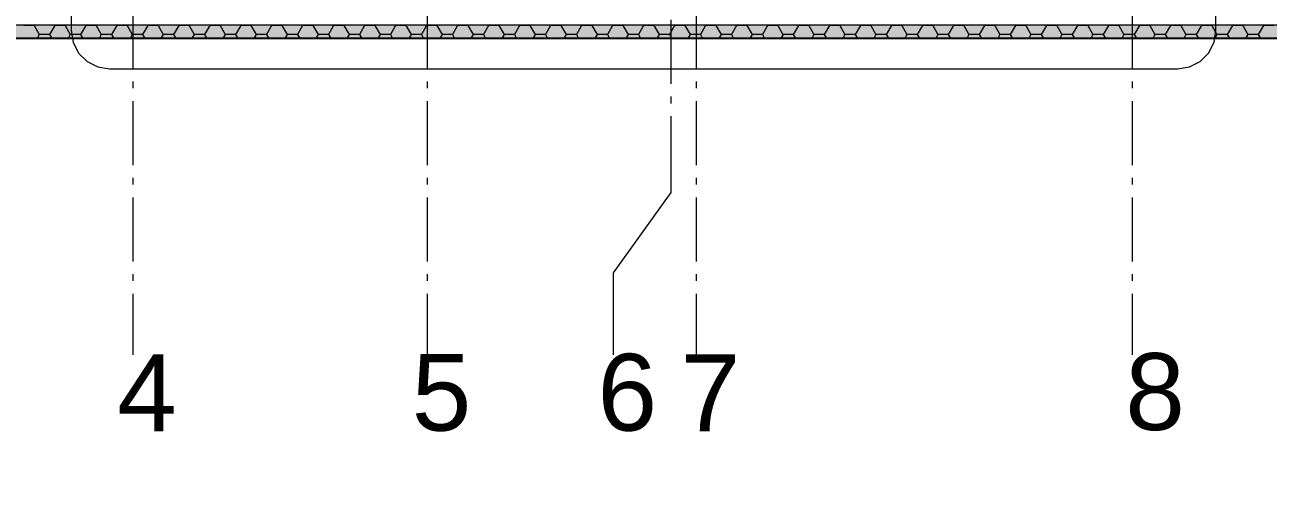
# Model space of a CAD drawing. Header units: millimetres. Extents: x -81576 to 1046824, y -248937 to 691537.
# Drawn here: x 104442 to 114148, y 648352 to 651940 of the extents above; entities that cross this region are included whole.
import ezdxf

# ---------------------------------------------------------------- set-up
doc = ezdxf.new("R2010")
doc.units = ezdxf.units.MM
doc.layers.add('PDF _Геометрия', color=7, linetype='Continuous', true_color=0x1d1d1d)
doc.layers.add('PDF _Сплошная заливка', color=7, linetype='Continuous', true_color=0xffffff)
doc.layers.add('PDF _Текст', color=7, linetype='Continuous')
doc.styles.add('PDF ArialMT', font='arial.ttf')

msp = doc.modelspace()

# ---------------------------------------------------------------- hatches: boundary and pattern name
at = {"layer": 'PDF _Сплошная заливка', "true_color": 0x636466, "transparency": 33554559}
msp.add_hatch(color=251, dxfattribs=at).paths.add_polyline_path([(162404, 651839.1), (162404, 651939.1), (97386, 651939.1), (97388, 651839.1)])

# ---------------------------------------------------------------- linework, layer by layer
at = {"layer": 'PDF _Геометрия', "color": 7, "lineweight": 13}
for points in [[(174226, 637747.2), (174226, 639331.1), (171294, 639331.1), (171294, 639091.1), (171294, 638981.1), (170586, 638981.1), (170476, 638981.1), (170476, 639691.1), (170476, 639801.1), (174226, 639801.1), (174226, 651831.1), (162404, 651831.1), (97388, 651831.1), (97278, 651831.1), (97278, 669191.1)], [(97286, 669191.1), (97286, 651839.1), (162404, 651839.1), (174234, 651839.1), (174234, 651831.1), (174234, 639793.1), (174226, 639793.1), (170484, 639793.1), (170484, 638989.1), (171286, 638989.1), (171286, 639339.1), (171449.9, 639339.1), (174234, 639339.1), (174234, 639331.1), (174234, 637747.2)]]:
    msp.add_lwpolyline(points, dxfattribs=at)
at = {"layer": 'PDF _Геометрия', "color": 7, "lineweight": 9}
for points in [[(97386, 669191.1), (97386, 651939.1), (162404, 651939.1), (174336, 651939.1), (174336, 651941.1), (174334, 651941.1), (174334, 651831.1), (174334, 639691.1), (174336, 639691.1), (174336, 639693.1), (174226, 639693.1), (170584, 639693.1), (170584, 639089.1), (171186, 639089.1), (171186, 639439.1), (171449.9, 639439.1), (174336, 639439.1), (174336, 639339.1), (174334, 639339.1)], [(105286, 651597.8), (105286, 652097.8)], [(107586, 651597.8), (107586, 652097.8)], [(109686, 651597.8), (109686, 652097.8)], [(113086, 652097.8), (113086, 651597.8)], [(109486, 651479.9), (109486, 651979.9)], [(105286, 651444.9), (105286, 651497.8)], [(107586, 651444.9), (107586, 651497.8)], [(109686, 651444.9), (109686, 651497.8)], [(113086, 651497.8), (113086, 651444.9)], [(109486, 651326.9), (109486, 651379.9)], [(105286, 650844.9), (105286, 651344.9)], [(107586, 650844.9), (107586, 651344.9)], [(109686, 650844.9), (109686, 651344.9)], [(113086, 651344.9), (113086, 650844.9)], [(109036.5, 649361.2), (109036.5, 650003.3), (109486, 650631.2), (109486, 651226.9)], [(105286, 650691.9), (105286, 650744.9)], [(107586, 650691.9), (107586, 650744.9)], [(109686, 650691.9), (109686, 650744.9)], [(113086, 650744.9), (113086, 650691.9)], [(105286, 650091.9), (105286, 650591.9)], [(107586, 650091.9), (107586, 650591.9)], [(109686, 650091.9), (109686, 650591.9)], [(113086, 650591.9), (113086, 650091.9)], [(105286, 649939), (105286, 649991.9)], [(107586, 649939), (107586, 649991.9)], [(109686, 649939), (109686, 649991.9)], [(113086, 649991.9), (113086, 649939)], [(105286, 649361.2), (105286, 649839)], [(107586, 649361.2), (107586, 649839)], [(109686, 649361.2), (109686, 649839)], [(113086, 649839), (113086, 649361.2)]]:
    msp.add_lwpolyline(points, dxfattribs=at)
msp.add_lwpolyline([(113740.3, 655812.3), (113725.6, 655905.1), (113683, 655988.7), (113616.6, 656055.1), (113533, 656097.7), (113440.3, 656112.3), (105103.5, 656112.3), (105010.8, 656097.7), (104927.2, 656055.1), (104860.8, 655988.7), (104818.2, 655905.1), (104803.5, 655812.3), (104803.5, 651896.2), (104818.2, 651803.5), (104860.8, 651719.9), (104927.2, 651653.5), (105010.8, 651610.9), (105103.5, 651596.2), (113440.3, 651596.2), (113533, 651610.9), (113616.6, 651653.5), (113683, 651719.9), (113725.6, 651803.5), (113740.3, 651896.2)], close=True, dxfattribs=at)
at = {"layer": 'PDF _Геометрия', "lineweight": 9}
for points in [[(104513.4, 651934.1), (104432.7, 651934.1)], [(104516.3, 651939.1), (104513.4, 651934.1)], [(104513.4, 651934.1), (104553.7, 651864.3)], [(104553.7, 651864.3), (104539.2, 651839.1)], [(104634.4, 651864.3), (104553.7, 651864.3)], [(104634.3, 651864.3), (104648.9, 651839.1)], [(104674.7, 651934.1), (104634.4, 651864.3)], [(104671.8, 651939.1), (104674.7, 651934.1)], [(104755.3, 651934.1), (104674.7, 651934.1)], [(104758.2, 651939.1), (104755.3, 651934.1)], [(104755.3, 651934.1), (104795.6, 651864.3)], [(104795.7, 651864.3), (104781.1, 651839.1)], [(104876.3, 651864.3), (104795.6, 651864.3)], [(104916.6, 651934.1), (104876.3, 651864.3)], [(104876.3, 651864.3), (104890.8, 651839.1)], [(104913.7, 651939.1), (104916.6, 651934.1)], [(104997.3, 651934.1), (104916.6, 651934.1)], [(105000.1, 651939.1), (104997.3, 651934.1)], [(104997.3, 651934.1), (105037.6, 651864.3)], [(105037.6, 651864.3), (105023, 651839.1)], [(105118.2, 651864.3), (105037.6, 651864.3)], [(105158.6, 651934.1), (105118.2, 651864.3)], [(105118.2, 651864.3), (105132.8, 651839.1)], [(105155.7, 651939.1), (105158.5, 651934.1)], [(105239.2, 651934.1), (105158.5, 651934.1)], [(105242.1, 651939.1), (105239.2, 651934.1)], [(105239.2, 651934.1), (105279.5, 651864.3)], [(105279.5, 651864.3), (105265, 651839.1)], [(105360.2, 651864.3), (105279.5, 651864.3)], [(105400.5, 651934.1), (105360.2, 651864.3)], [(105360.2, 651864.3), (105374.7, 651839.1)], [(105397.6, 651939.1), (105400.5, 651934.1)], [(105481.1, 651934.1), (105400.5, 651934.1)], [(105484, 651939.1), (105481.1, 651934.1)], [(105481.1, 651934.1), (105521.4, 651864.3)], [(105521.5, 651864.3), (105506.9, 651839.1)], [(105602.1, 651864.3), (105521.5, 651864.3)], [(105642.4, 651934.1), (105602.1, 651864.3)], [(105602.1, 651864.3), (105616.6, 651839.1)], [(105639.6, 651939.1), (105642.4, 651934.1)], [(105723.1, 651934.1), (105642.4, 651934.1)], [(105725.9, 651939.1), (105723.1, 651934.1)], [(105723.1, 651934.1), (105763.4, 651864.3)], [(105763.4, 651864.3), (105748.8, 651839.1)], [(105844, 651864.3), (105763.4, 651864.3)], [(105884.4, 651934.1), (105844, 651864.3)], [(105844, 651864.3), (105858.6, 651839.1)], [(105881.5, 651939.1), (105884.4, 651934.1)], [(105965, 651934.1), (105884.4, 651934.1)], [(105967.9, 651939.1), (105965, 651934.1)], [(105965, 651934.1), (106005.3, 651864.3)], [(106005.3, 651864.3), (105990.8, 651839.1)], [(106086, 651864.3), (106005.3, 651864.3)], [(106126.3, 651934.1), (106086, 651864.3)], [(106086, 651864.3), (106100.5, 651839.1)], [(106123.4, 651939.1), (106126.3, 651934.1)], [(106206.9, 651934.1), (106126.3, 651934.1)], [(106209.8, 651939.1), (106206.9, 651934.1)], [(106206.9, 651934.1), (106247.3, 651864.3)], [(106247.3, 651864.3), (106232.7, 651839.1)], [(106327.9, 651864.3), (106247.3, 651864.3)], [(106368.2, 651934.1), (106327.9, 651864.3)], [(106327.9, 651864.3), (106342.4, 651839.1)], [(106365.4, 651939.1), (106368.2, 651934.1)], [(106448.9, 651934.1), (106368.2, 651934.1)], [(106451.7, 651939.1), (106448.9, 651934.1)], [(106448.9, 651934.1), (106489.2, 651864.3)], [(106489.2, 651864.3), (106474.6, 651839.1)], [(106569.8, 651864.3), (106489.2, 651864.3)], [(106610.2, 651934.1), (106569.8, 651864.3)], [(106569.8, 651864.3), (106584.4, 651839.1)], [(106607.3, 651939.1), (106610.2, 651934.1)], [(106690.8, 651934.1), (106610.2, 651934.1)], [(106693.7, 651939.1), (106690.8, 651934.1)], [(106690.8, 651934.1), (106731.1, 651864.3)], [(106731.1, 651864.3), (106716.6, 651839.1)], [(106811.8, 651864.3), (106731.1, 651864.3)], [(106852.1, 651934.1), (106811.8, 651864.3)], [(106811.8, 651864.3), (106826.3, 651839.1)], [(106849.2, 651939.1), (106852.1, 651934.1)], [(106932.7, 651934.1), (106852.1, 651934.1)], [(106935.6, 651939.1), (106932.7, 651934.1)], [(106932.7, 651934.1), (106973.1, 651864.3)], [(106973.1, 651864.3), (106958.5, 651839.1)], [(107053.7, 651864.3), (106973.1, 651864.3)], [(107094, 651934.1), (107053.7, 651864.3)], [(107053.7, 651864.3), (107068.3, 651839.1)], [(107091.2, 651939.1), (107094, 651934.1)], [(107174.7, 651934.1), (107094, 651934.1)], [(107177.5, 651939.1), (107174.7, 651934.1)], [(107174.7, 651934.1), (107215, 651864.3)], [(107215, 651864.3), (107200.5, 651839.1)], [(107295.6, 651864.3), (107215, 651864.3)], [(107336, 651934.1), (107295.6, 651864.3)], [(107295.6, 651864.3), (107310.2, 651839.1)], [(107333.1, 651939.1), (107336, 651934.1)], [(107416.6, 651934.1), (107336, 651934.1)], [(107419.5, 651939.1), (107416.6, 651934.1)], [(107416.6, 651934.1), (107456.9, 651864.3)], [(107456.9, 651864.3), (107442.4, 651839.1)], [(107537.6, 651864.3), (107456.9, 651864.3)], [(107577.9, 651934.1), (107537.6, 651864.3)], [(107537.6, 651864.3), (107552.1, 651839.1)], [(107575, 651939.1), (107577.9, 651934.1)], [(107658.5, 651934.1), (107577.9, 651934.1)], [(107658.5, 651934.1), (107698.9, 651864.3)], [(107661.4, 651939.1), (107658.6, 651934.1)], [(107698.9, 651864.3), (107684.3, 651839.1)], [(107779.5, 651864.3), (107698.9, 651864.3)], [(107819.8, 651934.1), (107779.5, 651864.3)], [(107779.5, 651864.3), (107794.1, 651839.1)], [(107817, 651939.1), (107819.8, 651934.1)], [(107900.5, 651934.1), (107819.8, 651934.1)], [(107903.3, 651939.1), (107900.5, 651934.1)], [(107900.5, 651934.1), (107940.8, 651864.3)], [(107940.8, 651864.3), (107926.3, 651839.1)], [(108021.5, 651864.3), (107940.8, 651864.3)], [(108021.4, 651864.3), (108036, 651839.1)], [(108061.8, 651934.1), (108021.5, 651864.3)], [(108058.9, 651939.1), (108061.8, 651934.1)], [(108142.4, 651934.1), (108061.8, 651934.1)], [(108145.3, 651939.1), (108142.4, 651934.1)], [(108142.4, 651934.1), (108182.7, 651864.3)], [(108182.7, 651864.3), (108168.2, 651839.1)], [(108263.4, 651864.3), (108182.7, 651864.3)], [(108303.7, 651934.1), (108263.4, 651864.3)], [(108263.4, 651864.3), (108277.9, 651839.1)], [(108300.8, 651939.1), (108303.7, 651934.1)], [(108384.4, 651934.1), (108303.7, 651934.1)], [(108384.3, 651934.1), (108424.7, 651864.3)], [(108387.2, 651939.1), (108384.4, 651934.1)], [(108424.7, 651864.3), (108410.1, 651839.1)], [(108505.3, 651864.3), (108424.7, 651864.3)], [(108545.6, 651934.1), (108505.3, 651864.3)], [(108505.3, 651864.3), (108519.9, 651839.1)], [(108542.8, 651939.1), (108545.6, 651934.1)], [(108626.3, 651934.1), (108545.6, 651934.1)], [(108629.2, 651939.1), (108626.3, 651934.1)], [(108626.3, 651934.1), (108666.6, 651864.3)], [(108666.6, 651864.3), (108652.1, 651839.1)], [(108747.3, 651864.3), (108666.6, 651864.3)], [(108747.2, 651864.3), (108761.8, 651839.1)], [(108787.6, 651934.1), (108747.3, 651864.3)], [(108784.7, 651939.1), (108787.6, 651934.1)], [(108868.2, 651934.1), (108787.6, 651934.1)], [(108871.1, 651939.1), (108868.2, 651934.1)], [(108868.2, 651934.1), (108908.5, 651864.3)], [(108908.5, 651864.3), (108894, 651839.1)], [(108989.2, 651864.3), (108908.5, 651864.3)], [(109029.5, 651934.1), (108989.2, 651864.3)], [(108989.2, 651864.3), (109003.7, 651839.1)], [(109026.6, 651939.1), (109029.5, 651934.1)], [(109110.2, 651934.1), (109029.5, 651934.1)], [(109113, 651939.1), (109110.2, 651934.1)], [(109110.2, 651934.1), (109150.5, 651864.3)], [(109150.5, 651864.3), (109135.9, 651839.1)], [(109231.1, 651864.3), (109150.5, 651864.3)], [(109271.5, 651934.1), (109231.1, 651864.3)], [(109231.1, 651864.3), (109245.7, 651839.1)], [(109268.6, 651939.1), (109271.4, 651934.1)], [(109352.1, 651934.1), (109271.4, 651934.1)], [(109355, 651939.1), (109352.1, 651934.1)], [(109352.1, 651934.1), (109392.4, 651864.3)], [(109392.4, 651864.3), (109377.9, 651839.1)], [(109473.1, 651864.3), (109392.4, 651864.3)], [(109513.4, 651934.1), (109473.1, 651864.3)], [(109473.1, 651864.3), (109487.6, 651839.1)], [(109510.5, 651939.1), (109513.4, 651934.1)], [(109594, 651934.1), (109513.4, 651934.1)], [(109596.9, 651939.1), (109594, 651934.1)], [(109594, 651934.1), (109634.3, 651864.3)], [(109634.4, 651864.3), (109619.8, 651839.1)], [(109715, 651864.3), (109634.4, 651864.3)], [(109755.3, 651934.1), (109715, 651864.3)], [(109715, 651864.3), (109729.5, 651839.1)], [(109752.5, 651939.1), (109755.3, 651934.1)], [(109836, 651934.1), (109755.3, 651934.1)], [(109838.8, 651939.1), (109836, 651934.1)], [(109836, 651934.1), (109876.3, 651864.3)], [(109876.3, 651864.3), (109861.7, 651839.1)], [(109956.9, 651864.3), (109876.3, 651864.3)], [(109997.3, 651934.1), (109956.9, 651864.3)], [(109956.9, 651864.3), (109971.5, 651839.1)], [(109994.4, 651939.1), (109997.2, 651934.1)], [(110077.9, 651934.1), (109997.3, 651934.1)], [(110080.8, 651939.1), (110077.9, 651934.1)], [(110077.9, 651934.1), (110118.2, 651864.3)], [(110118.2, 651864.3), (110103.7, 651839.1)], [(110198.9, 651864.3), (110118.2, 651864.3)], [(110239.2, 651934.1), (110198.9, 651864.3)], [(110198.9, 651864.3), (110213.4, 651839.1)], [(110236.3, 651939.1), (110239.2, 651934.1)], [(110319.8, 651934.1), (110239.2, 651934.1)], [(110322.7, 651939.1), (110319.8, 651934.1)], [(110319.8, 651934.1), (110360.1, 651864.3)], [(110360.2, 651864.3), (110345.6, 651839.1)], [(110440.8, 651864.3), (110360.2, 651864.3)], [(110481.1, 651934.1), (110440.8, 651864.3)], [(110440.8, 651864.3), (110455.3, 651839.1)], [(110478.3, 651939.1), (110481.1, 651934.1)], [(110561.8, 651934.1), (110481.1, 651934.1)], [(110564.6, 651939.1), (110561.8, 651934.1)], [(110561.8, 651934.1), (110602.1, 651864.3)], [(110602.1, 651864.3), (110587.5, 651839.1)], [(110682.7, 651864.3), (110602.1, 651864.3)], [(110723.1, 651934.1), (110682.7, 651864.3)], [(110682.7, 651864.3), (110697.3, 651839.1)], [(110720.2, 651939.1), (110723.1, 651934.1)], [(110803.7, 651934.1), (110723.1, 651934.1)], [(110806.6, 651939.1), (110803.7, 651934.1)], [(110803.7, 651934.1), (110844, 651864.3)], [(110844, 651864.3), (110829.5, 651839.1)], [(110924.7, 651864.3), (110844, 651864.3)], [(110965, 651934.1), (110924.7, 651864.3)], [(110924.7, 651864.3), (110939.2, 651839.1)], [(110962.1, 651939.1), (110965, 651934.1)], [(111045.6, 651934.1), (110965, 651934.1)], [(111048.5, 651939.1), (111045.6, 651934.1)], [(111045.6, 651934.1), (111086, 651864.3)], [(111086, 651864.3), (111071.4, 651839.1)], [(111166.6, 651864.3), (111086, 651864.3)], [(111206.9, 651934.1), (111166.6, 651864.3)], [(111166.6, 651864.3), (111181.1, 651839.1)], [(111204.1, 651939.1), (111206.9, 651934.1)], [(111287.6, 651934.1), (111206.9, 651934.1)], [(111290.4, 651939.1), (111287.6, 651934.1)], [(111287.6, 651934.1), (111327.9, 651864.3)], [(111327.9, 651864.3), (111313.3, 651839.1)], [(111408.5, 651864.3), (111327.9, 651864.3)], [(111448.9, 651934.1), (111408.5, 651864.3)], [(111408.5, 651864.3), (111423.1, 651839.1)], [(111446, 651939.1), (111448.9, 651934.1)], [(111529.5, 651934.1), (111448.9, 651934.1)], [(111532.4, 651939.1), (111529.5, 651934.1)], [(111529.5, 651934.1), (111569.8, 651864.3)], [(111569.8, 651864.3), (111555.3, 651839.1)], [(111650.5, 651864.3), (111569.8, 651864.3)], [(111690.8, 651934.1), (111650.5, 651864.3)], [(111650.5, 651864.3), (111665, 651839.1)], [(111687.9, 651939.1), (111690.8, 651934.1)], [(111771.4, 651934.1), (111690.8, 651934.1)], [(111774.3, 651939.1), (111771.4, 651934.1)], [(111771.4, 651934.1), (111811.8, 651864.3)], [(111811.8, 651864.3), (111797.2, 651839.1)], [(111892.4, 651864.3), (111811.8, 651864.3)], [(111932.7, 651934.1), (111892.4, 651864.3)], [(111892.4, 651864.3), (111907, 651839.1)], [(111929.9, 651939.1), (111932.7, 651934.1)], [(112013.4, 651934.1), (111932.7, 651934.1)], [(112016.2, 651939.1), (112013.4, 651934.1)], [(112013.4, 651934.1), (112053.7, 651864.3)], [(112053.7, 651864.3), (112039.2, 651839.1)], [(112134.3, 651864.3), (112053.7, 651864.3)], [(112134.3, 651864.3), (112148.9, 651839.1)], [(112174.7, 651934.1), (112134.4, 651864.3)], [(112171.8, 651939.1), (112174.7, 651934.1)], [(112255.3, 651934.1), (112174.7, 651934.1)], [(112258.2, 651939.1), (112255.3, 651934.1)], [(112255.3, 651934.1), (112295.6, 651864.3)], [(112295.6, 651864.3), (112281.1, 651839.1)], [(112376.3, 651864.3), (112295.6, 651864.3)], [(112416.6, 651934.1), (112376.3, 651864.3)], [(112376.3, 651864.3), (112390.8, 651839.1)], [(112413.7, 651939.1), (112416.6, 651934.1)], [(112497.3, 651934.1), (112416.6, 651934.1)], [(112497.2, 651934.1), (112537.6, 651864.3)], [(112500.1, 651939.1), (112497.3, 651934.1)], [(112537.6, 651864.3), (112523, 651839.1)], [(112618.2, 651864.3), (112537.6, 651864.3)], [(112658.5, 651934.1), (112618.2, 651864.3)], [(112618.2, 651864.3), (112632.8, 651839.1)], [(112655.7, 651939.1), (112658.5, 651934.1)], [(112739.2, 651934.1), (112658.5, 651934.1)], [(112742, 651939.1), (112739.2, 651934.1)], [(112739.2, 651934.1), (112779.5, 651864.3)], [(112779.5, 651864.3), (112765, 651839.1)], [(112860.2, 651864.3), (112779.5, 651864.3)], [(112860.1, 651864.3), (112874.7, 651839.1)], [(112900.5, 651934.1), (112860.2, 651864.3)], [(112897.6, 651939.1), (112900.5, 651934.1)], [(112981.1, 651934.1), (112900.5, 651934.1)], [(112984, 651939.1), (112981.1, 651934.1)], [(112981.1, 651934.1), (113021.4, 651864.3)], [(113021.4, 651864.3), (113006.9, 651839.1)], [(113102.1, 651864.3), (113021.4, 651864.3)], [(113142.4, 651934.1), (113102.1, 651864.3)], [(113102.1, 651864.3), (113116.6, 651839.1)], [(113139.5, 651939.1), (113142.4, 651934.1)], [(113223.1, 651934.1), (113142.4, 651934.1)], [(113223, 651934.1), (113263.4, 651864.3)], [(113225.9, 651939.1), (113223.1, 651934.1)], [(113263.4, 651864.3), (113248.8, 651839.1)], [(113344, 651864.3), (113263.4, 651864.3)], [(113384.3, 651934.1), (113344, 651864.3)], [(113344, 651864.3), (113358.6, 651839.1)], [(113381.5, 651939.1), (113384.3, 651934.1)], [(113465, 651934.1), (113384.3, 651934.1)], [(113467.9, 651939.1), (113465, 651934.1)], [(113465, 651934.1), (113505.3, 651864.3)], [(113505.3, 651864.3), (113490.8, 651839.1)], [(113586, 651864.3), (113505.3, 651864.3)], [(113585.9, 651864.3), (113600.5, 651839.1)], [(113626.3, 651934.1), (113586, 651864.3)], [(113623.4, 651939.1), (113626.3, 651934.1)], [(113706.9, 651934.1), (113626.3, 651934.1)], [(113709.8, 651939.1), (113706.9, 651934.1)], [(113706.9, 651934.1), (113747.2, 651864.3)], [(113747.3, 651864.3), (113732.7, 651839.1)], [(113827.9, 651864.3), (113747.2, 651864.3)], [(113868.2, 651934.1), (113827.9, 651864.3)], [(113827.9, 651864.3), (113842.4, 651839.1)], [(113865.3, 651939.1), (113868.2, 651934.1)], [(113948.9, 651934.1), (113868.2, 651934.1)], [(113951.7, 651939.1), (113948.9, 651934.1)], [(113948.9, 651934.1), (113989.2, 651864.3)], [(113989.2, 651864.3), (113974.6, 651839.1)], [(114069.8, 651864.3), (113989.2, 651864.3)], [(114110.2, 651934.1), (114069.8, 651864.3)], [(114069.8, 651864.3), (114084.4, 651839.1)], [(114107.3, 651939.1), (114110.1, 651934.1)], [(114190.8, 651934.1), (114110.2, 651934.1)]]:
    msp.add_lwpolyline(points, dxfattribs=at)

# ---------------------------------------------------------------- texts
at = {"layer": 'PDF _Текст', "char_height": 600, "attachment_point": 4, "style": 'PDF ArialMT'}
for s, insert in [('4', (105161.2, 649065.7)), ('5', (107461.2, 649065.7)), ('6', (108911.7, 649065.7)), ('7', (109561.2, 649065.7)), ('8', (113031.7, 649070.9))]:
    msp.add_mtext(s, dxfattribs=dict(at, insert=insert))

doc.saveas('drawing.dxf')
